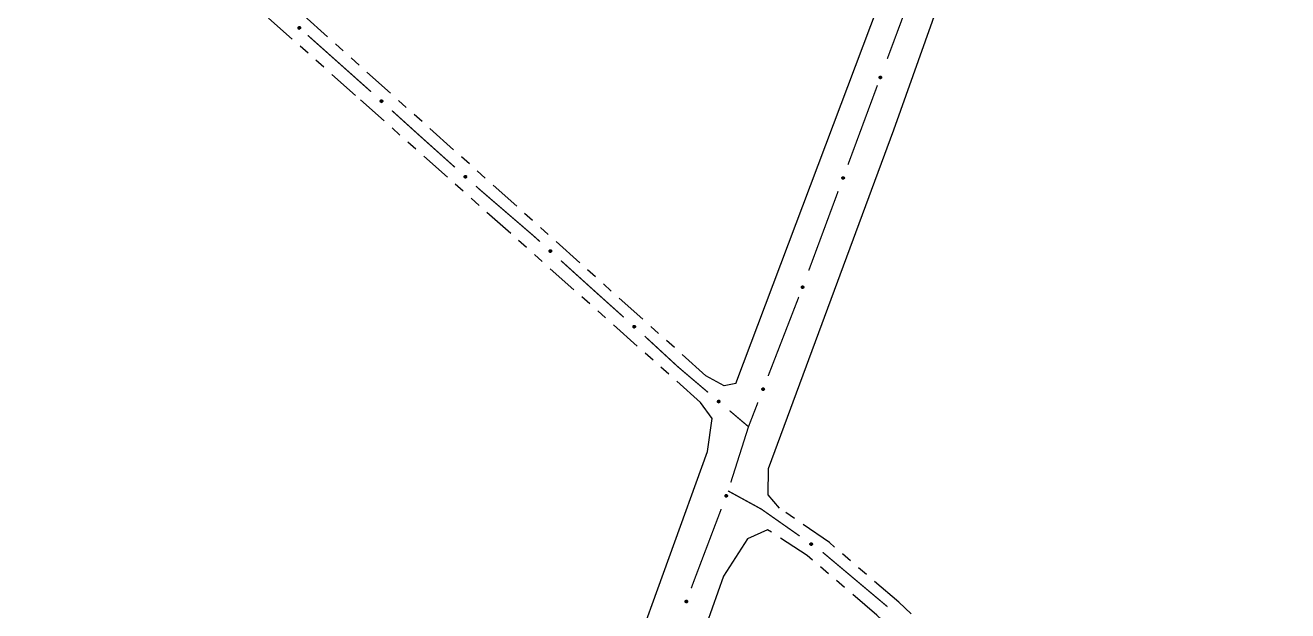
# Model space of a CAD drawing. Extents: x 209193 to 212081, y 4877574 to 4880493.
# Drawn here: x 210998 to 211176.9, y 4878423.9 to 4878506.9 of the extents above; entities that cross this region are included whole.
import ezdxf

# ---------------------------------------------------------------- set-up
doc = ezdxf.new("R2010")
doc.units = 0
doc.header["$LTSCALE"] = 1.5
doc.header["$MEASUREMENT"] = 0
doc.linetypes.add('TRACO_25', pattern=[8, 3, -1, 1, -1, 1, -1])
for name, color, linetype in [('SV-EIXO-ROD-ESTR', 7, 'CONTINUOUS'), ('SV-EIXO-RUA-N-PAV', 6, 'CONTINUOUS'), ('SV-EST-MUNIC-PAV', 20, 'CONTINUOUS'), ('SV-RUA-NAO-PAV', 7, 'CONTINUOUS')]:
    doc.layers.add(name, color=color, linetype=linetype)

msp = doc.modelspace()

# ---------------------------------------------------------------- linework, layer by layer
at = {"layer": 'SV-EIXO-ROD-ESTR', "const_width": 0.18}
for points in [[(211124.364346, 4878513.370182), (211120.170183, 4878502.127007)], [(211118.774265, 4878498.378487), (211114.601639, 4878487.127301)], [(211113.210764, 4878483.376905), (211109.038139, 4878472.125719)], [(211107.626677, 4878468.383131), (211103.288289, 4878457.194817)], [(211101.84216, 4878453.465378), (211100.757563, 4878450.6683)], [(211100.757563, 4878450.6683), (211100.501494, 4878450.007922)], [(211100.501494, 4878450.007922), (211097.992028, 4878442.105068)], [(211096.637495, 4878438.342804), (211093.086859, 4878428.994383)], [(211092.763384, 4878428.142711), (211092.38517, 4878427.121533)], [(211093.086859, 4878428.994383), (211092.763384, 4878428.142711)]]:
    msp.add_lwpolyline(points, dxfattribs=at)
at = {"layer": 'SV-EIXO-ROD-ESTR'}
for points in [[(211119.341211, 4878499.590637), (211119.362239, 4878499.54648), (211119.371281, 4878499.504229), (211119.368681, 4878499.466819), (211119.357763, 4878499.43436), (211119.342853, 4878499.40241), (211119.320714, 4878499.373515), (211119.289039, 4878499.346888), (211119.244891, 4878499.325483), (211119.201, 4878499.319064), (211119.164187, 4878499.319652), (211119.129686, 4878499.329087), (211119.098891, 4878499.344092), (211119.069637, 4878499.368081), (211119.042966, 4878499.400444), (211119.022517, 4878499.445357), (211119.013936, 4878499.48684), (211119.017401, 4878499.522958), (211119.027107, 4878499.557584), (211119.04272, 4878499.59002), (211119.064615, 4878499.618258), (211119.097249, 4878499.645053), (211119.141845, 4878499.664649), (211119.183121, 4878499.67368), (211119.219279, 4878499.670722), (211119.253153, 4878499.6604), (211119.28538, 4878499.645835), (211119.315353, 4878499.62479), (211119.341211, 4878499.590637)], [(211114.059374, 4878485.348541), (211114.080401, 4878485.304383), (211114.089444, 4878485.262132), (211114.086844, 4878485.224722), (211114.075926, 4878485.192263), (211114.061016, 4878485.160314), (211114.038877, 4878485.131419), (211114.007202, 4878485.104791), (211113.963054, 4878485.083387), (211113.919163, 4878485.076968), (211113.88235, 4878485.077555), (211113.847848, 4878485.086991), (211113.817054, 4878485.101995), (211113.7878, 4878485.125984), (211113.761129, 4878485.158348), (211113.74068, 4878485.203261), (211113.732099, 4878485.244743), (211113.735564, 4878485.280862), (211113.74527, 4878485.315488), (211113.760883, 4878485.347923), (211113.782778, 4878485.376162), (211113.815411, 4878485.402956), (211113.860008, 4878485.422552), (211113.901284, 4878485.431583), (211113.937442, 4878485.428626), (211113.971316, 4878485.418303), (211114.003543, 4878485.403738), (211114.033515, 4878485.382693), (211114.059374, 4878485.348541)], [(211108.320044, 4878469.866778), (211108.340417, 4878469.822315), (211108.348835, 4878469.779935), (211108.345682, 4878469.742567), (211108.334286, 4878469.710273), (211108.318905, 4878469.678548), (211108.296342, 4878469.649983), (211108.264277, 4878469.623826), (211108.219818, 4878469.603076), (211108.175837, 4878469.597306), (211108.139037, 4878469.598437), (211108.104678, 4878469.608382), (211108.074108, 4878469.623839), (211108.045212, 4878469.648258), (211108.019022, 4878469.681012), (211107.999239, 4878469.726222), (211107.991271, 4878469.767827), (211107.99527, 4878469.80389), (211108.005486, 4878469.838369), (211108.021576, 4878469.87057), (211108.043887, 4878469.898482), (211108.076912, 4878469.924792), (211108.121794, 4878469.943727), (211108.163198, 4878469.952147), (211108.199309, 4878469.948656), (211108.233027, 4878469.937834), (211108.265035, 4878469.922795), (211108.294693, 4878469.901309), (211108.320044, 4878469.866778)], [(211102.719804, 4878455.424262), (211102.740178, 4878455.379799), (211102.748595, 4878455.337419), (211102.745442, 4878455.300051), (211102.734046, 4878455.267757), (211102.718666, 4878455.236031), (211102.696103, 4878455.207466), (211102.664037, 4878455.18131), (211102.619578, 4878455.16056), (211102.575597, 4878455.15479), (211102.538797, 4878455.155921), (211102.504438, 4878455.165865), (211102.473869, 4878455.181323), (211102.444973, 4878455.205741), (211102.418783, 4878455.238495), (211102.399, 4878455.283706), (211102.391032, 4878455.32531), (211102.395031, 4878455.361374), (211102.405247, 4878455.395853), (211102.421337, 4878455.428054), (211102.443647, 4878455.455966), (211102.476673, 4878455.482276), (211102.521554, 4878455.50121), (211102.562959, 4878455.509631), (211102.599069, 4878455.506139), (211102.632787, 4878455.495317), (211102.664795, 4878455.480278), (211102.694454, 4878455.458792), (211102.719804, 4878455.424262)], [(211097.501546, 4878440.307722), (211097.522227, 4878440.263401), (211097.530938, 4878440.22108), (211097.528044, 4878440.183692), (211097.516872, 4878440.151319), (211097.501712, 4878440.119488), (211097.479347, 4878440.090767), (211097.447464, 4878440.064389), (211097.403149, 4878440.043332), (211097.359209, 4878440.037257), (211097.322402, 4878440.038133), (211097.287975, 4878440.047839), (211097.2573, 4878440.063085), (211097.228235, 4878440.087302), (211097.201818, 4878440.119874), (211097.181723, 4878440.164946), (211097.173467, 4878440.206495), (211097.177216, 4878440.242585), (211097.187193, 4878440.277134), (211097.203059, 4878440.309446), (211097.225176, 4878440.337512), (211097.258018, 4878440.36405), (211097.302767, 4878440.383295), (211097.344113, 4878440.392002), (211097.380246, 4878440.388761), (211097.414039, 4878440.378173), (211097.44615, 4878440.363356), (211097.475956, 4878440.342076), (211097.501546, 4878440.307722)], [(211091.843672, 4878425.34254), (211091.864719, 4878425.298391), (211091.87378, 4878425.256144), (211091.871195, 4878425.218733), (211091.860291, 4878425.186269), (211091.845395, 4878425.154314), (211091.823269, 4878425.125409), (211091.791605, 4878425.098768), (211091.747467, 4878425.077344), (211091.703579, 4878425.070906), (211091.666765, 4878425.071478), (211091.632259, 4878425.080899), (211091.601458, 4878425.095889), (211091.572194, 4878425.119866), (211091.545509, 4878425.152218), (211091.525041, 4878425.197122), (211091.516442, 4878425.238601), (211091.519892, 4878425.274721), (211091.529582, 4878425.309351), (211091.545181, 4878425.341793), (211091.567064, 4878425.370041), (211091.599686, 4878425.39685), (211091.644274, 4878425.416465), (211091.685546, 4878425.425514), (211091.721706, 4878425.422572), (211091.755584, 4878425.412264), (211091.787817, 4878425.397713), (211091.817799, 4878425.376681), (211091.843672, 4878425.34254)]]:
    msp.add_lwpolyline(points, close=True, dxfattribs=at)
for points in [[(211119.04272, 4878499.59002), (211119.013936, 4878499.48684)], [(211119.052754, 4878499.599849), (211119.019999, 4878499.472284)], [(211119.064615, 4878499.618258), (211119.022517, 4878499.445357)], [(211119.081248, 4878499.625665), (211119.035004, 4878499.430336)], [(211119.097249, 4878499.645053), (211119.042966, 4878499.400444)], [(211119.119646, 4878499.650719), (211119.05688, 4878499.387295)], [(211119.141845, 4878499.664649), (211119.069637, 4878499.368081)], [(211119.160789, 4878499.667478), (211119.084925, 4878499.360885)], [(211119.183121, 4878499.67368), (211119.098891, 4878499.344092)], [(211119.199272, 4878499.669215), (211119.114867, 4878499.339593)], [(211119.219279, 4878499.670722), (211119.129686, 4878499.329087)], [(211119.234908, 4878499.663275), (211119.145098, 4878499.326927)], [(211119.253153, 4878499.6604), (211119.164187, 4878499.319652)], [(211119.268977, 4878499.649185), (211119.185996, 4878499.323402)], [(211119.28538, 4878499.645835), (211119.201, 4878499.319064)], [(211119.298589, 4878499.630927), (211119.224953, 4878499.326418)], [(211119.315353, 4878499.62479), (211119.244891, 4878499.325483)], [(211119.326303, 4878499.60755), (211119.266427, 4878499.340144)], [(211119.341211, 4878499.590637), (211119.289039, 4878499.346888)], [(211119.351687, 4878499.566119), (211119.307053, 4878499.367282)], [(211119.362239, 4878499.54648), (211119.320714, 4878499.373515)], [(211119.367497, 4878499.522417), (211119.333937, 4878499.396606)], [(211119.371281, 4878499.504229), (211119.342853, 4878499.40241)], [(211113.760883, 4878485.347923), (211113.732099, 4878485.244743)], [(211113.770917, 4878485.357752), (211113.738162, 4878485.230188)], [(211113.782778, 4878485.376162), (211113.74068, 4878485.203261)], [(211113.799411, 4878485.383568), (211113.753167, 4878485.188239)], [(211113.815411, 4878485.402956), (211113.761129, 4878485.158348)], [(211113.837809, 4878485.408622), (211113.775043, 4878485.145198)], [(211113.860008, 4878485.422552), (211113.7878, 4878485.125984)], [(211113.878952, 4878485.425381), (211113.803088, 4878485.118789)], [(211113.901284, 4878485.431583), (211113.817054, 4878485.101995)], [(211113.917435, 4878485.427118), (211113.83303, 4878485.097497)], [(211113.937442, 4878485.428626), (211113.847848, 4878485.086991)], [(211113.953071, 4878485.421179), (211113.863261, 4878485.08483)], [(211113.971316, 4878485.418303), (211113.88235, 4878485.077555)], [(211113.98714, 4878485.407089), (211113.904158, 4878485.081306)], [(211114.003543, 4878485.403738), (211113.919163, 4878485.076968)], [(211114.016752, 4878485.38883), (211113.943116, 4878485.084322)], [(211114.033515, 4878485.382693), (211113.963054, 4878485.083387)], [(211114.044466, 4878485.365454), (211113.98459, 4878485.098048)], [(211114.059374, 4878485.348541), (211114.007202, 4878485.104791)], [(211114.06985, 4878485.324022), (211114.025216, 4878485.125186)], [(211114.080401, 4878485.304383), (211114.038877, 4878485.131419)], [(211114.08566, 4878485.28032), (211114.0521, 4878485.15451)], [(211114.089444, 4878485.262132), (211114.061016, 4878485.160314)], [(211108.021576, 4878469.87057), (211107.991271, 4878469.767827)], [(211108.031755, 4878469.88025), (211107.997119, 4878469.753183)], [(211108.043887, 4878469.898482), (211107.999239, 4878469.726222)], [(211108.060627, 4878469.905643), (211108.011502, 4878469.711018)], [(211108.076912, 4878469.924792), (211108.019022, 4878469.681012)], [(211108.099391, 4878469.930126), (211108.032741, 4878469.667658)], [(211108.121794, 4878469.943727), (211108.045212, 4878469.648258)], [(211108.140777, 4878469.946276), (211108.060392, 4878469.640837)], [(211108.163198, 4878469.952147), (211108.074108, 4878469.623839)], [(211108.179282, 4878469.947444), (211108.090017, 4878469.619106)], [(211108.199309, 4878469.948656), (211108.104678, 4878469.608382)], [(211108.214826, 4878469.940979), (211108.120057, 4878469.605994)], [(211108.233027, 4878469.937834), (211108.139037, 4878469.598437)], [(211108.248683, 4878469.926387), (211108.160898, 4878469.601865)], [(211108.265035, 4878469.922795), (211108.175837, 4878469.597306)], [(211108.278022, 4878469.907693), (211108.199895, 4878469.604306)], [(211108.294693, 4878469.901309), (211108.219818, 4878469.603076)], [(211108.305388, 4878469.88391), (211108.241567, 4878469.617417)], [(211108.320044, 4878469.866778), (211108.264277, 4878469.623826)], [(211108.330157, 4878469.842108), (211108.28259, 4878469.643952)], [(211108.340417, 4878469.822315), (211108.296342, 4878469.649983)], [(211108.34532, 4878469.798177), (211108.309905, 4878469.672876)], [(211108.348835, 4878469.779935), (211108.318905, 4878469.678548)], [(211102.421337, 4878455.428054), (211102.391032, 4878455.32531)], [(211102.431516, 4878455.437734), (211102.396879, 4878455.310667)], [(211102.443647, 4878455.455966), (211102.399, 4878455.283706)], [(211102.460387, 4878455.463126), (211102.411263, 4878455.268502)], [(211102.476673, 4878455.482276), (211102.418783, 4878455.238495)], [(211102.499152, 4878455.48761), (211102.432501, 4878455.225142)], [(211102.521554, 4878455.50121), (211102.444973, 4878455.205741)], [(211102.540538, 4878455.503759), (211102.460153, 4878455.198321)], [(211102.562959, 4878455.509631), (211102.473869, 4878455.181323)], [(211102.579042, 4878455.504927), (211102.489777, 4878455.176589)], [(211102.599069, 4878455.506139), (211102.504438, 4878455.165865)], [(211102.614587, 4878455.498462), (211102.519817, 4878455.163477)], [(211102.632787, 4878455.495317), (211102.538797, 4878455.155921)], [(211102.648444, 4878455.48387), (211102.560658, 4878455.159349)], [(211102.664795, 4878455.480278), (211102.575597, 4878455.15479)], [(211102.677783, 4878455.465176), (211102.599656, 4878455.161789)], [(211102.694454, 4878455.458792), (211102.619578, 4878455.16056)], [(211102.705148, 4878455.441393), (211102.641328, 4878455.174901)], [(211102.719804, 4878455.424262), (211102.664037, 4878455.18131)], [(211102.729918, 4878455.399591), (211102.682351, 4878455.201436)], [(211102.740178, 4878455.379799), (211102.696103, 4878455.207466)], [(211102.74508, 4878455.35566), (211102.709665, 4878455.230359)], [(211102.748595, 4878455.337419), (211102.718666, 4878455.236031)], [(211097.203059, 4878440.309446), (211097.173467, 4878440.206495)], [(211097.213171, 4878440.319196), (211097.179415, 4878440.191892)], [(211097.225176, 4878440.337512), (211097.181723, 4878440.164946)], [(211097.241866, 4878440.344788), (211097.194091, 4878440.149827)], [(211097.258018, 4878440.36405), (211097.201818, 4878440.119874)], [(211097.280459, 4878440.36954), (211097.215629, 4878440.106616)], [(211097.302767, 4878440.383295), (211097.228235, 4878440.087302)], [(211097.321733, 4878440.385975), (211097.243466, 4878440.079987)], [(211097.344113, 4878440.392002), (211097.2573, 4878440.063085)], [(211097.360228, 4878440.38741), (211097.27324, 4878440.058461)], [(211097.380246, 4878440.388761), (211097.287975, 4878440.047839)], [(211097.395817, 4878440.381191), (211097.30337, 4878440.045558)], [(211097.414039, 4878440.378173), (211097.322402, 4878440.038133)], [(211097.429774, 4878440.366834), (211097.344239, 4878440.041712)], [(211097.44615, 4878440.363356), (211097.359209, 4878440.037257)], [(211097.459242, 4878440.348344), (211097.383219, 4878440.044423)], [(211097.475956, 4878440.342076), (211097.403149, 4878440.043332)], [(211097.486772, 4878440.324751), (211097.424799, 4878440.057823)], [(211097.501546, 4878440.307722), (211097.447464, 4878440.064389)], [(211097.51183, 4878440.283122), (211097.465637, 4878440.084641)], [(211097.522227, 4878440.263401), (211097.479347, 4878440.090767)], [(211097.527297, 4878440.239297), (211097.49275, 4878440.113754)], [(211097.530938, 4878440.22108), (211097.501712, 4878440.119488)], [(211091.545181, 4878425.341793), (211091.516442, 4878425.238601)], [(211091.555211, 4878425.351627), (211091.522511, 4878425.224048)], [(211091.567064, 4878425.370041), (211091.525041, 4878425.197122)], [(211091.583694, 4878425.377455), (211091.537534, 4878425.182106)], [(211091.599686, 4878425.39685), (211091.545509, 4878425.152218)], [(211091.622081, 4878425.402526), (211091.559429, 4878425.139074)], [(211091.644274, 4878425.416465), (211091.572194, 4878425.119866)], [(211091.663217, 4878425.419302), (211091.587485, 4878425.112677)], [(211091.685546, 4878425.425514), (211091.601458, 4878425.095889)], [(211091.701699, 4878425.421056), (211091.617437, 4878425.091398)], [(211091.721706, 4878425.422572), (211091.632259, 4878425.080899)], [(211091.737338, 4878425.415132), (211091.647673, 4878425.078745)], [(211091.755584, 4878425.412264), (211091.666765, 4878425.071478)], [(211091.771413, 4878425.401056), (211091.688572, 4878425.075238)], [(211091.787817, 4878425.397713), (211091.703579, 4878425.070906)], [(211091.801033, 4878425.382811), (211091.727528, 4878425.078271)], [(211091.817799, 4878425.376681), (211091.747467, 4878425.077344)], [(211091.828757, 4878425.359446), (211091.768996, 4878425.092014)], [(211091.843672, 4878425.34254), (211091.791605, 4878425.098768)], [(211091.854159, 4878425.318026), (211091.809611, 4878425.11917)], [(211091.864719, 4878425.298391), (211091.823269, 4878425.125409)], [(211091.869988, 4878425.274331), (211091.836482, 4878425.148505)], [(211091.87378, 4878425.256144), (211091.845395, 4878425.154314)]]:
    msp.add_lwpolyline(points, dxfattribs=at)
at = {"layer": 'SV-EIXO-RUA-N-PAV'}
for points in [[(211036.821645, 4878506.697677), (211036.870428, 4878506.701174), (211036.91307, 4878506.694205), (211036.946963, 4878506.678156), (211036.973215, 4878506.656164), (211036.997537, 4878506.63064), (211037.016383, 4878506.599497), (211037.029642, 4878506.560298), (211037.033494, 4878506.511387), (211037.023484, 4878506.468173), (211037.009527, 4878506.434103), (211036.988171, 4878506.405409), (211036.96298, 4878506.382196), (211036.929983, 4878506.363691), (211036.890128, 4878506.350642), (211036.840851, 4878506.347958), (211036.799093, 4878506.355078), (211036.766718, 4878506.371462), (211036.738007, 4878506.393114), (211036.713488, 4878506.41947), (211036.695165, 4878506.450147), (211036.682099, 4878506.490299), (211036.680095, 4878506.53897), (211036.68672, 4878506.5807), (211036.702646, 4878506.613296), (211036.724599, 4878506.641082), (211036.749902, 4878506.665789), (211036.78042, 4878506.686036), (211036.821645, 4878506.697677)], [(211048.459956, 4878496.311209), (211048.508764, 4878496.314329), (211048.551351, 4878496.307031), (211048.585119, 4878496.29072), (211048.6112, 4878496.268526), (211048.635325, 4878496.242815), (211048.653929, 4878496.211527), (211048.666885, 4878496.172227), (211048.670359, 4878496.123288), (211048.660015, 4878496.080153), (211048.645796, 4878496.046192), (211048.624219, 4878496.017663), (211048.59885, 4878495.994646), (211048.56571, 4878495.976396), (211048.525755, 4878495.963655), (211048.47646, 4878495.961352), (211048.434758, 4878495.968794), (211048.402511, 4878495.985428), (211048.373968, 4878496.007302), (211048.349652, 4878496.033845), (211048.331568, 4878496.064664), (211048.318812, 4878496.104915), (211048.317184, 4878496.1536), (211048.324131, 4878496.195277), (211048.340308, 4878496.22775), (211048.362475, 4878496.255366), (211048.387969, 4878496.279876), (211048.418642, 4878496.299887), (211048.459956, 4878496.311209)], [(211060.351727, 4878485.607663), (211060.400519, 4878485.611035), (211060.443143, 4878485.603957), (211060.476994, 4878485.587821), (211060.50319, 4878485.565762), (211060.527447, 4878485.540176), (211060.546212, 4878485.508984), (211060.559371, 4878485.469752), (211060.563098, 4878485.42083), (211060.552977, 4878485.377643), (211060.538933, 4878485.343609), (211060.517504, 4878485.31497), (211060.492254, 4878485.291821), (211060.459209, 4878485.2734), (211060.41932, 4878485.260453), (211060.370038, 4878485.257896), (211060.328298, 4878485.265122), (211060.295965, 4878485.28159), (211060.267309, 4878485.303315), (211060.242857, 4878485.329733), (211060.224614, 4878485.360458), (211060.21165, 4878485.400643), (211060.209771, 4878485.449319), (211060.216503, 4878485.491031), (211060.232512, 4878485.523587), (211060.254536, 4878485.551317), (211060.279903, 4878485.575959), (211060.310472, 4878485.596128), (211060.351727, 4878485.607663)], [(211072.392845, 4878475.072203), (211072.441652, 4878475.075347), (211072.484242, 4878475.068068), (211072.518018, 4878475.051773), (211072.544109, 4878475.029592), (211072.568246, 4878475.003892), (211072.586865, 4878474.972613), (211072.599839, 4878474.933319), (211072.603336, 4878474.884381), (211072.593013, 4878474.841241), (211072.578809, 4878474.807273), (211072.557245, 4878474.778735), (211072.531887, 4878474.755705), (211072.498756, 4878474.73744), (211072.458807, 4878474.72468), (211072.409513, 4878474.722355), (211072.367807, 4878474.729777), (211072.335552, 4878474.746396), (211072.306999, 4878474.768256), (211072.282671, 4878474.794788), (211072.264572, 4878474.825598), (211072.251798, 4878474.865844), (211072.250147, 4878474.914528), (211072.257075, 4878474.956208), (211072.273236, 4878474.988688), (211072.295391, 4878475.016315), (211072.320873, 4878475.040837), (211072.351536, 4878475.060862), (211072.392845, 4878475.072203)], [(211084.277299, 4878464.360283), (211084.326094, 4878464.363614), (211084.368712, 4878464.3565), (211084.40255, 4878464.340335), (211084.428727, 4878464.318254), (211084.452962, 4878464.292647), (211084.471701, 4878464.26144), (211084.484827, 4878464.222196), (211084.488512, 4878464.173272), (211084.478355, 4878464.130093), (211084.464282, 4878464.096071), (211084.442829, 4878464.06745), (211084.417559, 4878464.044323), (211084.384499, 4878464.02593), (211084.344599, 4878464.013016), (211084.295314, 4878464.010501), (211084.253581, 4878464.017762), (211084.221262, 4878464.034257), (211084.192624, 4878464.056007), (211084.168195, 4878464.082446), (211084.149977, 4878464.113185), (211084.137048, 4878464.153382), (211084.13521, 4878464.202059), (211084.141977, 4878464.243766), (211084.158013, 4878464.276308), (211084.180061, 4878464.304019), (211084.205448, 4878464.32864), (211084.236035, 4878464.348783), (211084.277299, 4878464.360283)], [(211096.252378, 4878453.75846), (211096.301062, 4878453.76314), (211096.343861, 4878453.757207), (211096.378132, 4878453.741984), (211096.40491, 4878453.720636), (211096.429845, 4878453.69571), (211096.44944, 4878453.665033), (211096.463646, 4878453.626167), (211096.468684, 4878453.577364), (211096.459725, 4878453.53392), (211096.446598, 4878453.499522), (211096.425945, 4878453.470318), (211096.401325, 4878453.446501), (211096.368786, 4878453.4272), (211096.329259, 4878453.413188), (211096.280062, 4878453.40931), (211096.238144, 4878453.415415), (211096.205381, 4878453.431009), (211096.176153, 4878453.451958), (211096.151001, 4878453.477711), (211096.13194, 4878453.507935), (211096.117904, 4878453.547758), (211096.11472, 4878453.596366), (211096.120331, 4878453.638244), (211096.135461, 4878453.671217), (211096.156733, 4878453.699528), (211096.18143, 4878453.724841), (211096.211447, 4878453.745823), (211096.252378, 4878453.75846)], [(211109.332202, 4878433.546132), (211109.380252, 4878433.555251), (211109.423414, 4878433.553263), (211109.458936, 4878433.541243), (211109.487557, 4878433.522437), (211109.51467, 4878433.499899), (211109.536992, 4878433.471146), (211109.554698, 4878433.433744), (211109.564184, 4878433.385607), (211109.559241, 4878433.341526), (211109.549321, 4878433.30607), (211109.531429, 4878433.275097), (211109.509093, 4878433.249125), (211109.478459, 4878433.226926), (211109.440381, 4878433.209352), (211109.391747, 4878433.200985), (211109.349445, 4878433.203225), (211109.315392, 4878433.215753), (211109.284368, 4878433.233937), (211109.256964, 4878433.257278), (211109.235214, 4878433.28563), (211109.21759, 4878433.324), (211109.209967, 4878433.372112), (211109.211719, 4878433.414328), (211109.223766, 4878433.448548), (211109.242356, 4878433.478688), (211109.264631, 4878433.506157), (211109.2926, 4878433.529799), (211109.332202, 4878433.546132)]]:
    msp.add_lwpolyline(points, close=True, dxfattribs=at)
for points in [[(211036.680095, 4878506.53897), (211036.929983, 4878506.363691)], [(211036.682099, 4878506.490299), (211036.890128, 4878506.350642)], [(211036.684361, 4878506.557643), (211036.942253, 4878506.375307)], [(211036.684981, 4878506.513222), (211036.907442, 4878506.35881)], [(211036.68672, 4878506.5807), (211036.96298, 4878506.382196)], [(211036.694326, 4878506.468335), (211036.859389, 4878506.354115)], [(211036.695165, 4878506.450147), (211036.840851, 4878506.347958)], [(211036.696762, 4878506.594114), (211036.972989, 4878506.395436)], [(211036.702646, 4878506.613296), (211036.988171, 4878506.405409)], [(211036.707989, 4878506.432395), (211036.814857, 4878506.355422)], [(211036.713488, 4878506.41947), (211036.799093, 4878506.355078)], [(211036.715275, 4878506.625138), (211036.995798, 4878506.418976)], [(211036.724599, 4878506.641082), (211037.009527, 4878506.434103)], [(211036.740807, 4878506.651734), (211037.013978, 4878506.455779)], [(211036.749902, 4878506.665789), (211037.023484, 4878506.468173)], [(211036.768598, 4878506.67266), (211037.02536, 4878506.493159)], [(211036.78042, 4878506.686036), (211037.033494, 4878506.511387)], [(211036.800464, 4878506.689955), (211037.027685, 4878506.536783)], [(211036.821645, 4878506.697677), (211037.029642, 4878506.560298)], [(211036.848295, 4878506.698502), (211037.017211, 4878506.584504)], [(211036.870428, 4878506.701174), (211037.016383, 4878506.599497)], [(211036.894754, 4878506.697306), (211036.999695, 4878506.620222)], [(211036.91307, 4878506.694205), (211036.997537, 4878506.63064)], [(211048.317184, 4878496.1536), (211048.56571, 4878495.976396)], [(211048.318812, 4878496.104915), (211048.525755, 4878495.963655)], [(211048.321594, 4878496.172239), (211048.57807, 4878495.987917)], [(211048.321871, 4878496.127815), (211048.543132, 4878495.971689)], [(211048.324131, 4878496.195277), (211048.59885, 4878495.994646)], [(211048.330869, 4878496.082858), (211048.495045, 4878495.967366)], [(211048.331568, 4878496.064664), (211048.47646, 4878495.961352)], [(211048.334276, 4878496.208614), (211048.60896, 4878496.007808)], [(211048.340308, 4878496.22775), (211048.624219, 4878496.017663)], [(211048.344254, 4878496.046813), (211048.450524, 4878495.969016)], [(211048.349652, 4878496.033845), (211048.434758, 4878495.968794)], [(211048.353028, 4878496.239494), (211048.63195, 4878496.031171)], [(211048.362475, 4878496.255366), (211048.645796, 4878496.046192)], [(211048.378765, 4878496.265891), (211048.650414, 4878496.067833)], [(211048.387969, 4878496.279876), (211048.660015, 4878496.080153)], [(211048.406717, 4878496.286602), (211048.662085, 4878496.105123)], [(211048.418642, 4878496.299887), (211048.670359, 4878496.123288)], [(211048.438715, 4878496.30365), (211048.664747, 4878496.148728)], [(211048.459956, 4878496.311209), (211048.666885, 4878496.172227)], [(211048.486611, 4878496.311828), (211048.654642, 4878496.196528)], [(211048.508764, 4878496.314329), (211048.653929, 4878496.211527)], [(211048.533059, 4878496.310274), (211048.637402, 4878496.232381)], [(211048.551351, 4878496.307031), (211048.635325, 4878496.242815)], [(211060.209771, 4878485.449319), (211060.459209, 4878485.2734)], [(211060.21165, 4878485.400643), (211060.41932, 4878485.260453)], [(211060.214085, 4878485.467981), (211060.471509, 4878485.284985)], [(211060.214591, 4878485.423558), (211060.436656, 4878485.268577)], [(211060.216503, 4878485.491031), (211060.492254, 4878485.291821)], [(211060.223821, 4878485.378648), (211060.388591, 4878485.264006)], [(211060.224614, 4878485.360458), (211060.370038, 4878485.257896)], [(211060.226579, 4878485.50442), (211060.502296, 4878485.305036)], [(211060.232512, 4878485.523587), (211060.517504, 4878485.31497)], [(211060.237392, 4878485.342673), (211060.344063, 4878485.265426)], [(211060.242857, 4878485.329733), (211060.328298, 4878485.265122)], [(211060.245171, 4878485.535397), (211060.525165, 4878485.328516)], [(211060.254536, 4878485.551317), (211060.538933, 4878485.343609)], [(211060.270771, 4878485.561927), (211060.54344, 4878485.365273)], [(211060.279903, 4878485.575959), (211060.552977, 4878485.377643)], [(211060.298616, 4878485.582782), (211060.554918, 4878485.402624)], [(211060.310472, 4878485.596128), (211060.563098, 4878485.42083)], [(211060.330526, 4878485.599995), (211060.557354, 4878485.446242)], [(211060.351727, 4878485.607663), (211060.559371, 4878485.469752)], [(211060.378379, 4878485.60842), (211060.547002, 4878485.493989)], [(211060.400519, 4878485.611035), (211060.546212, 4878485.508984)], [(211060.424834, 4878485.607105), (211060.529578, 4878485.529752)], [(211060.443143, 4878485.603957), (211060.527447, 4878485.540176)], [(211072.250147, 4878474.914528), (211072.498756, 4878474.73744)], [(211072.251798, 4878474.865844), (211072.458807, 4878474.72468)], [(211072.254549, 4878474.933169), (211072.51111, 4878474.748967)], [(211072.254846, 4878474.888745), (211072.476181, 4878474.732723)], [(211072.257075, 4878474.956208), (211072.531887, 4878474.755705)], [(211072.263865, 4878474.843792), (211072.428095, 4878474.728377)], [(211072.264572, 4878474.825598), (211072.409513, 4878474.722355)], [(211072.267214, 4878474.96955), (211072.541992, 4878474.768873)], [(211072.273236, 4878474.988688), (211072.557245, 4878474.778735)], [(211072.277267, 4878474.807753), (211072.383573, 4878474.730007)], [(211072.282671, 4878474.794788), (211072.367807, 4878474.729777)], [(211072.285951, 4878475.000439), (211072.56497, 4878474.792246)], [(211072.295391, 4878475.016315), (211072.578809, 4878474.807273)], [(211072.311675, 4878475.026848), (211072.583417, 4878474.828916)], [(211072.320873, 4878475.040837), (211072.593013, 4878474.841241)], [(211072.339618, 4878475.047572), (211072.59507, 4878474.866212)], [(211072.351536, 4878475.060862), (211072.603336, 4878474.884381)], [(211072.371608, 4878475.064635), (211072.597712, 4878474.909818)], [(211072.392845, 4878475.072203), (211072.599839, 4878474.933319)], [(211072.4195, 4878475.072835), (211072.587584, 4878474.957614)], [(211072.441652, 4878475.075347), (211072.586865, 4878474.972613)], [(211072.465949, 4878475.071302), (211072.570328, 4878474.993459)], [(211072.484242, 4878475.068068), (211072.568246, 4878475.003892)], [(211084.13521, 4878464.202059), (211084.384499, 4878464.02593)], [(211084.137048, 4878464.153382), (211084.344599, 4878464.013016)], [(211084.139539, 4878464.220717), (211084.396808, 4878464.037504)], [(211084.140008, 4878464.176294), (211084.361942, 4878464.021125)], [(211084.141977, 4878464.243766), (211084.417559, 4878464.044323)], [(211084.1492, 4878464.131376), (211084.313873, 4878464.016595)], [(211084.149977, 4878464.113185), (211084.295314, 4878464.010501)], [(211084.152064, 4878464.257146), (211084.427613, 4878464.057529)], [(211084.158013, 4878464.276308), (211084.442829, 4878464.06745)], [(211084.16274, 4878464.09539), (211084.269346, 4878464.018053)], [(211084.168195, 4878464.082446), (211084.253581, 4878464.017762)], [(211084.170682, 4878464.288107), (211084.450502, 4878464.08099)], [(211084.180061, 4878464.304019), (211084.464282, 4878464.096071)], [(211084.196305, 4878464.314615), (211084.468807, 4878464.117732)], [(211084.205448, 4878464.32864), (211084.478355, 4878464.130093)], [(211084.224167, 4878464.335447), (211084.480317, 4878464.155072)], [(211084.236035, 4878464.348783), (211084.488512, 4878464.173272)], [(211084.256092, 4878464.352633), (211084.48279, 4878464.198688)], [(211084.277299, 4878464.360283), (211084.484827, 4878464.222196)], [(211084.303952, 4878464.361017), (211084.472479, 4878464.246444)], [(211084.326094, 4878464.363614), (211084.471701, 4878464.26144)], [(211084.350406, 4878464.359663), (211084.455084, 4878464.282222)], [(211084.368712, 4878464.3565), (211084.452962, 4878464.292647)], [(211096.11472, 4878453.596366), (211096.368786, 4878453.4272)], [(211096.117904, 4878453.547758), (211096.329259, 4878453.413188)], [(211096.118532, 4878453.615137), (211096.380771, 4878453.439111)], [(211096.120229, 4878453.570744), (211096.34637, 4878453.421774)], [(211096.120331, 4878453.638244), (211096.401325, 4878453.446501)], [(211096.130044, 4878453.651899), (211096.411009, 4878453.45998)], [(211096.13066, 4878453.526097), (211096.298445, 4878453.415915)], [(211096.13194, 4878453.507935), (211096.280062, 4878453.40931)], [(211096.135461, 4878453.671217), (211096.425945, 4878453.470318)], [(211096.145191, 4878453.490499), (211096.253895, 4878453.416141)], [(211096.147799, 4878453.683363), (211096.43324, 4878453.484065)], [(211096.151001, 4878453.477711), (211096.238144, 4878453.415415)], [(211096.156733, 4878453.699528), (211096.446598, 4878453.499522)], [(211096.172678, 4878453.710569), (211096.450522, 4878453.521299)], [(211096.18143, 4878453.724841), (211096.459725, 4878453.53392)], [(211096.199953, 4878453.732164), (211096.460994, 4878453.558944)], [(211096.211447, 4878453.745823), (211096.468684, 4878453.577364)], [(211096.23139, 4878453.750226), (211096.462261, 4878453.602612)], [(211096.252378, 4878453.75846), (211096.463646, 4878453.626167)], [(211096.279, 4878453.759932), (211096.450632, 4878453.650064)], [(211096.301062, 4878453.76314), (211096.44944, 4878453.665033)], [(211096.325474, 4878453.759863), (211096.432255, 4878453.685347)], [(211096.343861, 4878453.757207), (211096.429845, 4878453.69571)], [(211109.209967, 4878433.372112), (211109.478459, 4878433.226926)], [(211109.211719, 4878433.414328), (211109.509093, 4878433.249125)], [(211109.212044, 4878433.391153), (211109.489302, 4878433.239884)], [(211109.21759, 4878433.324), (211109.440381, 4878433.209352)], [(211109.2178, 4878433.347102), (211109.456634, 4878433.219469)], [(211109.220141, 4878433.428814), (211109.517503, 4878433.263435)], [(211109.223766, 4878433.448548), (211109.531429, 4878433.275097)], [(211109.232276, 4878433.303598), (211109.409447, 4878433.209246)], [(211109.23494, 4878433.461772), (211109.537434, 4878433.289455)], [(211109.235214, 4878433.28563), (211109.391747, 4878433.200985)], [(211109.242356, 4878433.478688), (211109.549321, 4878433.30607)], [(211109.250006, 4878433.269481), (211109.365063, 4878433.205391)], [(211109.256964, 4878433.257278), (211109.349445, 4878433.203225)], [(211109.257223, 4878433.491143), (211109.551234, 4878433.328115)], [(211109.264631, 4878433.506157), (211109.559241, 4878433.341526)], [(211109.282406, 4878433.515145), (211109.558214, 4878433.366561)], [(211109.2926, 4878433.529799), (211109.564184, 4878433.385607)], [(211109.312056, 4878433.536011), (211109.555476, 4878433.410161)], [(211109.332202, 4878433.546132), (211109.554698, 4878433.433744)], [(211109.358577, 4878433.550036), (211109.53955, 4878433.456349)], [(211109.380252, 4878433.555251), (211109.536992, 4878433.471146)], [(211109.404862, 4878433.554224), (211109.518018, 4878433.489801)], [(211109.423414, 4878433.553263), (211109.51467, 4878433.499899)]]:
    msp.add_lwpolyline(points, dxfattribs=at)
at = {"layer": 'SV-EIXO-RUA-N-PAV', "const_width": 0.18}
for points in [[(211038.048731, 4878505.45651), (211047.00689, 4878497.472064)], [(211049.975298, 4878494.790939), (211053.682053, 4878491.43535)], [(211053.682053, 4878491.43535), (211053.687616, 4878491.430314)], [(211053.687616, 4878491.430314), (211058.895673, 4878486.764359)], [(211061.8749, 4878484.095238), (211062.530968, 4878483.507459)], [(211062.530968, 4878483.507459), (211069.446167, 4878477.562815)], [(211069.446167, 4878477.562815), (211070.026449, 4878477.063976)], [(211070.026449, 4878477.063976), (211070.942239, 4878476.235725)], [(211073.908899, 4878473.552643), (211078.358889, 4878469.528019)], [(211078.358889, 4878469.528019), (211078.968425, 4878468.976747)], [(211078.968425, 4878468.976747), (211082.822224, 4878465.51821)], [(211085.793865, 4878462.840716), (211090.202685, 4878458.771036)], [(211090.202685, 4878458.771036), (211090.50752, 4878458.48965)], [(211090.50752, 4878458.48965), (211094.765827, 4878454.875692)], [(211097.815564, 4878452.287428), (211100.102866, 4878450.346231)], [(211100.102866, 4878450.346231), (211100.501494, 4878450.007922)], [(211097.61256, 4878440.910038), (211101.998765, 4878438.509789)], [(211101.998765, 4878438.509789), (211102.317838, 4878438.335184)], [(211102.317838, 4878438.335184), (211107.749576, 4878434.522521)], [(211111.017474, 4878432.216554), (211120.204412, 4878424.496439)]]:
    msp.add_lwpolyline(points, dxfattribs=at)
at = {"layer": 'SV-EST-MUNIC-PAV', "linetype": 'Continuous'}
for points in [[(211098.73, 4878456.12, 11.628793), (211135.88, 4878554.75, 11.206253), (211153.8, 4878602.97, 11.385833), (211154.53, 4878606.68, 11.216817)], [(211103.35, 4878444.07, 11.776681), (211121.12, 4878492.09, 11.544285), (211154.28, 4878585.28, 11.121745)], [(211057.72, 4878341.64, 12.769649), (211069.7, 4878377.53, 12.336546), (211070.210092, 4878378.936272, 12.336546), (211078.372319, 4878401.438691, 12.336546), (211094.71, 4878446.48, 11.945697), (211095.34, 4878451.16, 12.040769)], [(211100.38, 4878434.12, 11.956261), (211096.97, 4878428.83, 11.871753), (211087.319335, 4878401.646637, 12.009078), (211081.090873, 4878384.10271, 12.009078)]]:
    msp.add_polyline3d(points, dxfattribs=at)
at = {"layer": 'SV-RUA-NAO-PAV', "linetype": 'TRACO_25'}
for points in [[(211098.73, 4878456.12, 11.628793), (211097.06, 4878455.78, 11.935133), (211094.47, 4878457.22, 11.935133), (211031.22, 4878513.87, 10.614698), (211014.64, 4878528.93, 10.604135), (211004.13, 4878541.48, 10.160469), (210960.64, 4878598.46, 8.924541), (210959.89, 4878603.49, 8.755526), (210961.7, 4878610.98, 8.575947), (210972.94, 4878641.7, 8.301296), (210977.43, 4878645.87, 8.290733), (210983.44, 4878646.62, 8.269606), (211063.76, 4878628.28, 9.051304), (211152.37, 4878608.25, 10.857658), (211154.53, 4878606.68, 11.216817)], [(211095.34, 4878451.16, 12.040769), (211093.7, 4878453.46, 12.030205), (211044.804294, 4878496.941438, 10.762588), (211029.4, 4878510.64, 10.762588), (211012.6, 4878526.24, 10.382302), (211002.44, 4878538.37, 10.054834), (210981.764995, 4878564.921515, 8.776653)], [(211313.920941, 4878226.531046, 13.122553), (211271.78675, 4878272.097608, 13.191418), (211230.819566, 4878313.608761, 13.260283), (211184.4, 4878361.61, 13.709798), (211144.339334, 4878402.971887, 13.709798), (211132.37, 4878415.33, 13.033735), (211121.79, 4878425.14, 12.959791), (211111.96, 4878433.59, 12.463307), (211104.92, 4878438.47, 11.956261), (211103.3, 4878440.36, 11.829498), (211103.35, 4878444.07, 11.776681)], [(211310.573332, 4878224.177414, 12.965148), (211269.566742, 4878268.927474, 13.309472), (211228.789538, 4878309.978612, 13.40785), (211181.65, 4878359.19, 13.667544), (211176.616757, 4878364.399475, 13.667544), (211139.458806, 4878402.858454, 12.885846), (211129.67, 4878412.99, 12.885846), (211118.69, 4878423.32, 12.716831), (211108.8, 4878431.78, 12.568942), (211103.19, 4878435.42, 12.135839), (211100.38, 4878434.12, 11.956261)]]:
    msp.add_polyline3d(points, dxfattribs=at)

doc.saveas('drawing.dxf')
